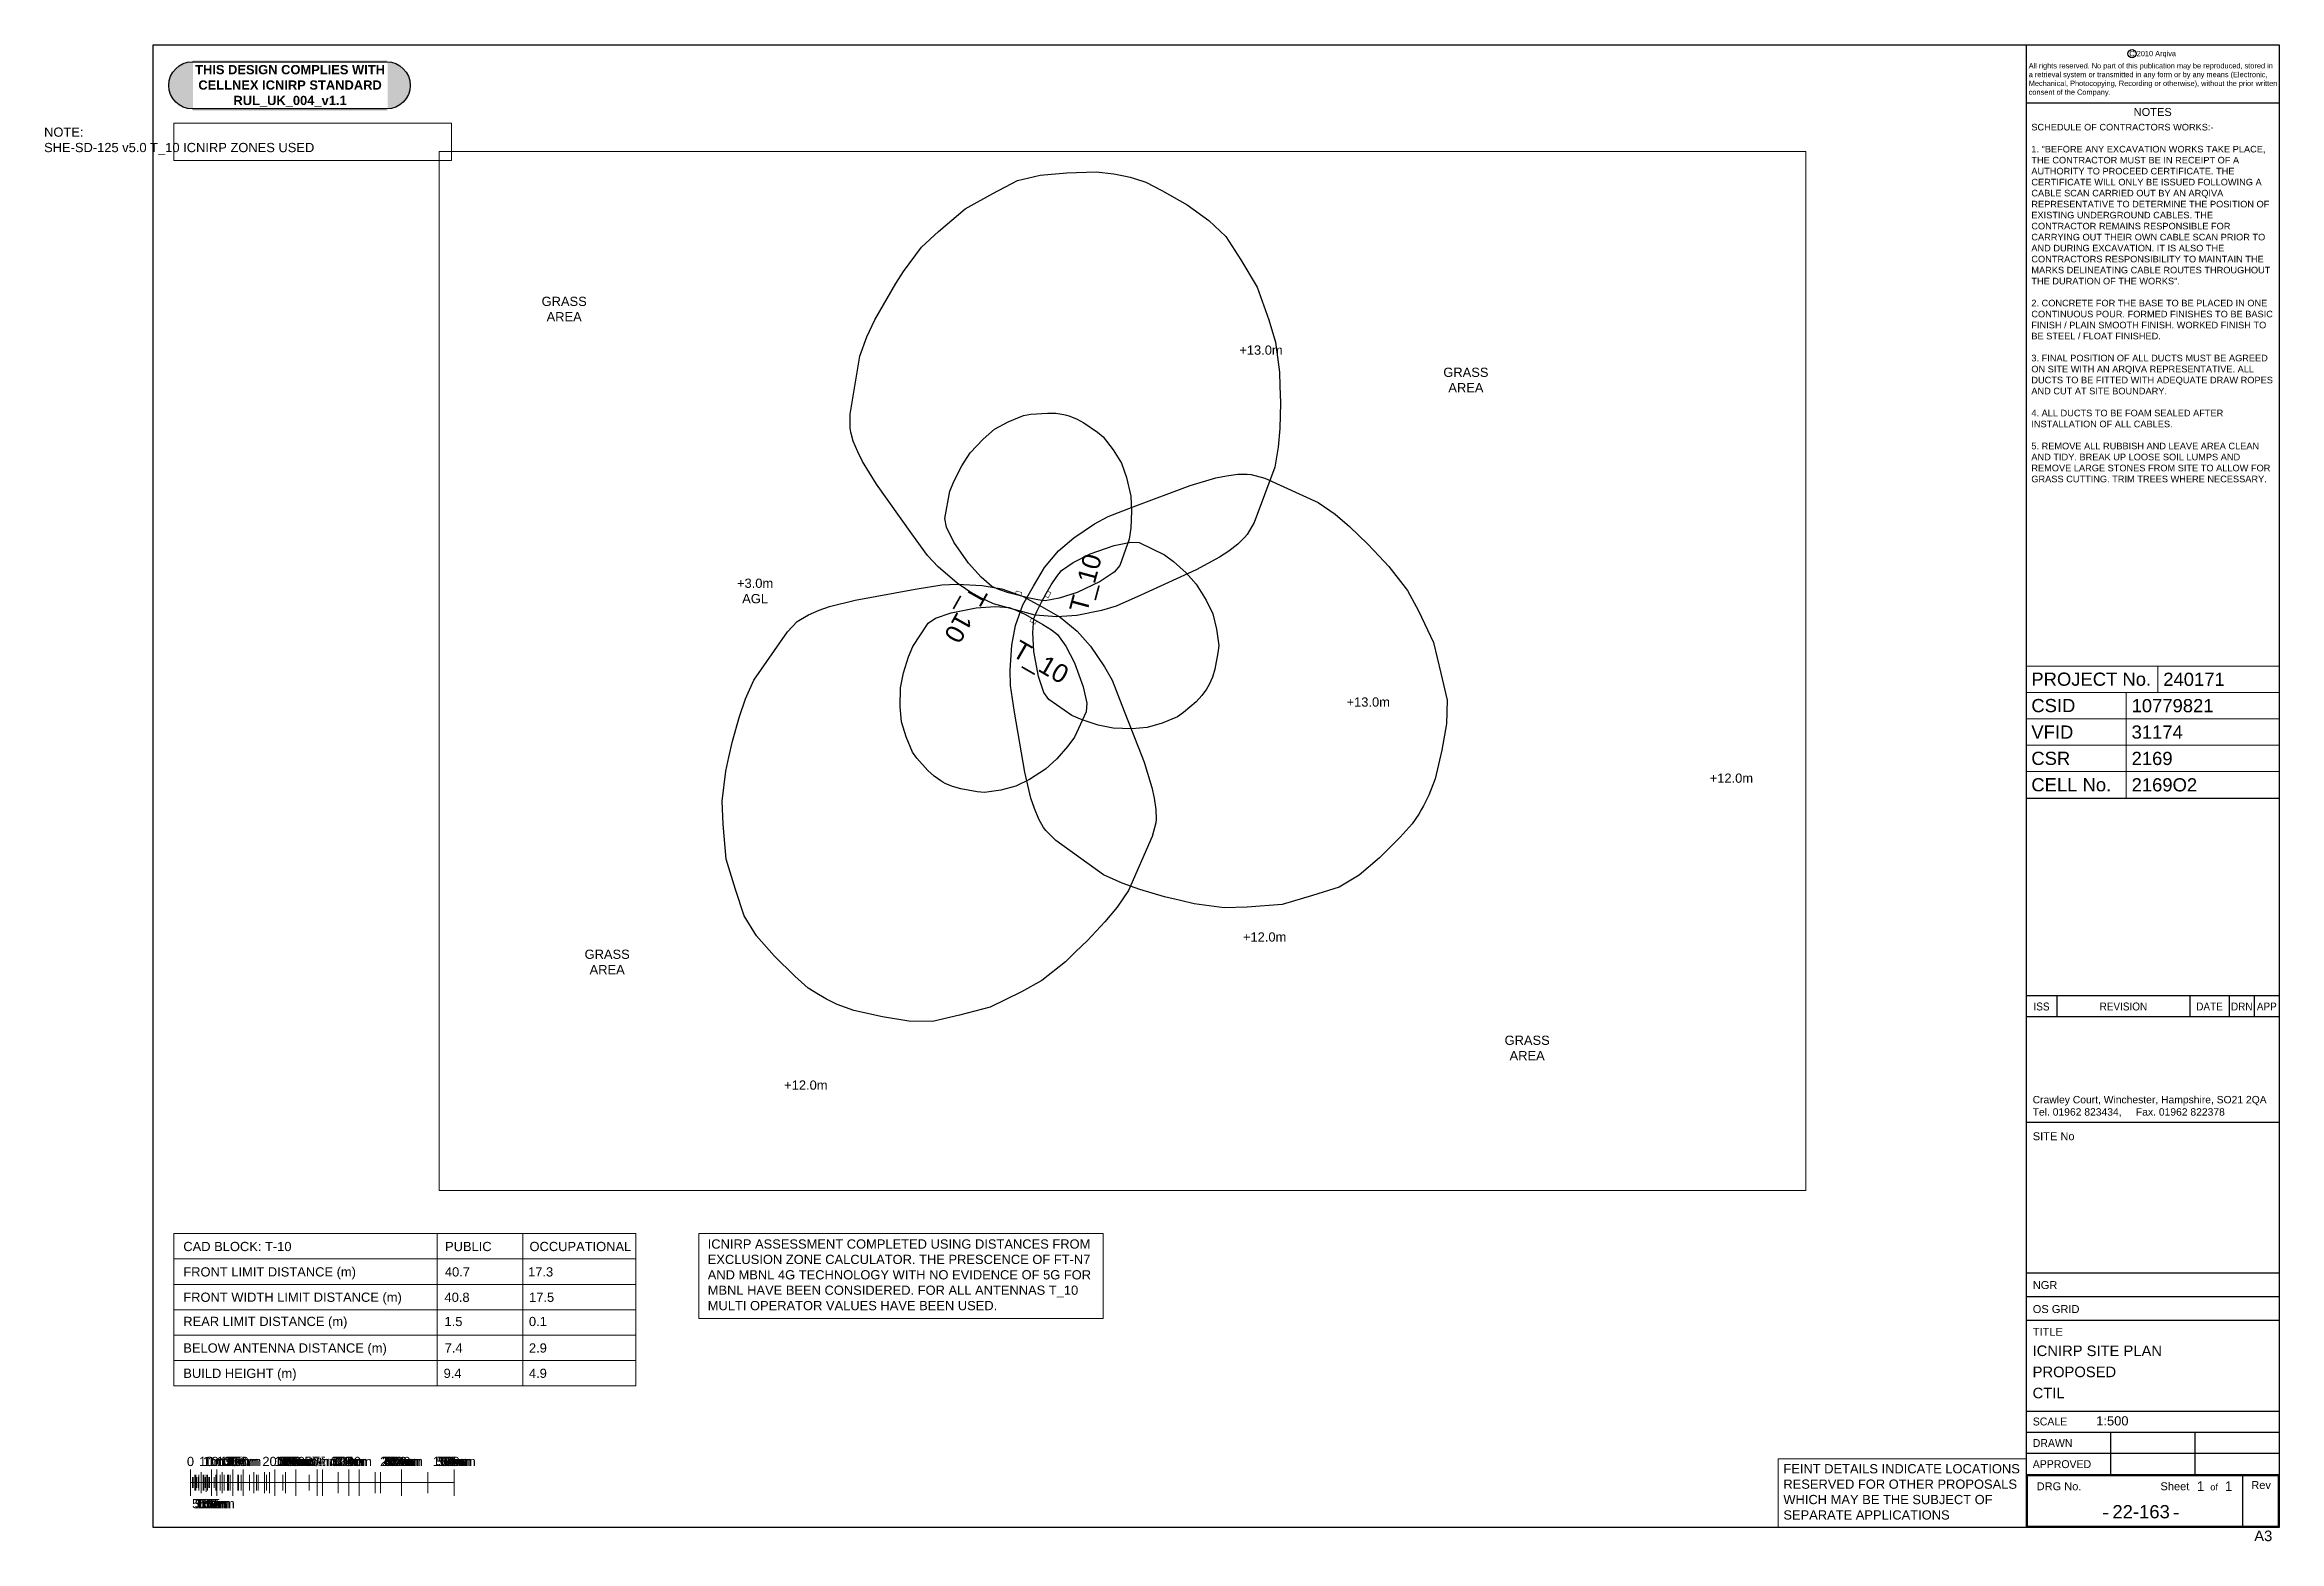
# Paper-space layout '22-163 CTIL ICNIRP SITE PLAN' of a CAD drawing. Header units: millimetres. Extents: x -21 to 403, y -3 to 281.
import ezdxf
from ezdxf.enums import TextEntityAlignment as Align

# ---------------------------------------------------------------- set-up
doc = ezdxf.new("R2010")
doc.units = ezdxf.units.MM
doc.header["$LTSCALE"] = 30
doc.layers.add('ACAD ENTITIES HIDDEN', color=7, linetype='Continuous')
for name, color, linetype, lineweight in [('BORDER', 7, 'Continuous', 25), ('HIGHLIGHT', 1, 'Continuous', 30), ('TEXT AND DIMENSIONS', 7, 'Continuous', 13)]:
    doc.layers.add(name, color=color, linetype=linetype, lineweight=lineweight)
doc.layers.add('VIEWPORTS', color=7, linetype='Continuous', plot=False)
doc.styles.add('textstyle3', font='arial.ttf')
doc.styles.add('textstyle4', font='arial.ttf', dxfattribs={"width": 0.9})
doc.styles.add('textstyle5', font='arial.ttf', dxfattribs={"width": 0.95})

# ---------------------------------------------------------------- blocks, each defined once
blk = doc.blocks.new('A3MAS')
at = {"layer": 'BORDER'}
for p, q in [((0, 281), (403, 281)), ((0, 0), (0, 281)), ((355, 281), (355, 0)), ((403, 281), (403, 0)), ((355, 270), (403, 270)), ((355, 138.24), (403, 138.24)), ((403, 100.74), (355, 100.74)), ((360.85, 100.74), (360.85, 96.74)), ((386.04, 100.74), (386.04, 96.74)), ((393.5, 100.74), (393.5, 96.74)), ((398.25, 100.74), (398.25, 96.74)), ((403, 96.74), (355, 96.74)), ((403, 76.74), (355, 76.74)), ((403, 48.21), (355, 48.21)), ((403, 43.71), (355, 43.71)), ((403, 39.21), (355, 39.21)), ((403, 22), (355, 22)), ((403, 18), (355, 18)), ((371, 18), (371, 10)), ((387, 18), (387, 10)), ((403, 14), (355, 14)), ((403, 10), (355, 10)), ((355.2, 9.8), (355.2, 0.2)), ((402.8, 9.8), (355.2, 9.8)), ((396.05, 9.8), (396.05, 0.2)), ((402.8, 9.8), (402.8, 0.2)), ((403, 0), (0, 0)), ((402.8, 0.2), (355.2, 0.2))]:
    blk.add_line(p, q, dxfattribs=at)
at = {"layer": 'BORDER', "const_width": 0.25}
for points in [[(369.61, 2.64), (370.61, 2.64)], [(382.95, 2.64), (383.95, 2.64)]]:
    blk.add_lwpolyline(points, dxfattribs=at)
at = {"layer": 'BORDER'}
blk.add_circle((375.08, 279.3), 0.764, dxfattribs=at)
at = {"layer": 'BORDER', "style": 'textstyle3'}
blk.add_text('NOTES', height=1.5, dxfattribs=at).set_placement((379, 267.5), align=Align.CENTER)
at = {"layer": 'BORDER'}
for s, style, width, p in [('ISS', 'textstyle4', 0.9, (357.93, 98.73)), ('REVISION', 'textstyle4', 0.9, (373.45, 98.73)), ('DATE', 'textstyle4', 0.9, (389.77, 98.73)), ('DRN', 'textstyle4', 0.9, (395.88, 98.73)), ('APP', 'textstyle4', 0.9, (400.63, 98.73)), ('APPROVED', 'textstyle5', 0.95, (361.8, 12)), ('DRAWN', 'textstyle5', 0.95, (360.03, 16))]:
    blk.add_text(s, height=1.5, dxfattribs=dict(at, style=style, width=width)).set_placement(p, align=Align.MIDDLE_CENTER)
at = {"layer": 'BORDER', "style": 'textstyle3'}
for s, p in [('SITE No', (356.27, 73.39)), ('NGR', (356.27, 45.19)), ('OS GRID', (356.27, 40.64)), ('TITLE', (356.27, 36.33)), ('DRG No.', (357, 7.05))]:
    blk.add_text(s, height=1.5, dxfattribs=at).set_placement(p)
at = {"layer": 'BORDER', "style": 'textstyle5', "width": 0.95}
blk.add_text('SCALE', height=1.5, dxfattribs=at).set_placement((356.27, 19.33))
at = {"layer": 'BORDER', "style": 'textstyle3'}
for s, height, p in [('Sheet', 1.5, (383.21, 7.83)), ('Rev', 1.5, (399.55, 8.03)), ('of', 1.25, (390.65, 7.67))]:
    blk.add_text(s, height=height, dxfattribs=at).set_placement(p, align=Align.MIDDLE)
for s, insert, char_height, attachment_point in [('C 2010 Arqiva', (379, 279.82), 1, 2), ('A3', (399.96, -1.61), 2, 5)]:
    blk.add_mtext(s, dxfattribs=dict(at, insert=insert, char_height=char_height, attachment_point=attachment_point))
at = {"layer": 'BORDER', "attachment_point": 1, "style": 'textstyle3'}
for s, insert, char_height, width in [('All rights reserved. No part of this publication may be reproduced, stored in a retrieval system or transmitted in any form or by any means (Electronic, Mechanical, Photocopying, Recording or otherwise), without the prior written consent of the Company.', (355.5, 277.51), 1, 47), ('Crawley Court, Winchester, Hampshire, SO21 2QA\\PTel. 01962 823434,     Fax. 01962 822378', (356.25, 81.78), 1.4, 45.75)]:
    blk.add_mtext(s, dxfattribs=dict(at, insert=insert, char_height=char_height, width=width))
at = {"layer": 'BORDER', "style": 'textstyle3'}
for tag, p, height in [('TITLE1', (356.24, 32.48), 2), ('TITLE2', (356.24, 28.48), 2), ('TITLE3', (356.24, 24.48), 2), ('SCALE', (368.3, 19.33), 1.75)]:
    blk.add_attdef(tag, p, '', height=height, dxfattribs=at)
for tag, height, p in [('SHTNO', 1.8, (388.07, 7.83)), ('SHTOF', 1.8, (393.4, 7.83)), ('USERIDCATEGORY', 2.5, (376.81, 2.98))]:
    blk.add_attdef(tag, text='', height=height, dxfattribs=at).set_placement(p, align=Align.MIDDLE)
blk = doc.blocks.new('*U36')
at = {"layer": 'TEXT AND DIMENSIONS'}
for p, q in [((0, 2.5), (0, -2.5)), ((0, 2.5), (0, -2.5)), ((0, 2.5), (0, -2.5)), ((0, 2.5), (0, -2.5)), ((0, 2.5), (0, -2.5)), ((0, 2.5), (0, -2.5)), ((0, 2.5), (0, -2.5)), ((0, 2.5), (0, -2.5)), ((0, 2.5), (0, -2.5)), ((0, 2.5), (0, -2.5)), ((0, 2.5), (0, -2.5)), ((0, 2.5), (0, -2.5)), ((0, 2.5), (0, -2.5)), ((0, 0), (40, 0)), ((0, 0), (50, 0)), ((0, 0), (40, 0)), ((0, 0), (40, 0)), ((0, 0), (50, 0)), ((0, 0), (50, 0)), ((0, 0), (50, 0)), ((0, 0), (40, 0)), ((0, 0), (50, 0)), ((0, 0), (50, 0)), ((0, 0), (50, 0)), ((0, 0), (40, 0)), ((0, 0), (40, 0)), ((0, 0), (50, 0)), ((0, 0), (40, 0)), ((0, 0), (40, 0)), ((0, 0), (40, 0)), ((0, 0), (40, 0)), ((0.4, 1), (0.4, -1)), ((0.5, 1), (0.5, -1)), ((0.8, 1.5), (0.8, -1.5)), ((0.8, 1.5), (0.8, -1.5)), ((0.8, 1), (0.8, -1)), ((1, 1.5), (1, -1.5)), ((1, 1.5), (1, -1.5)), ((1, 1.5), (1, -1.5)), ((1, 1.5), (1, -1.5)), ((1, 1.5), (1, -1.5)), ((1, 1), (1, -1)), ((1.2, 1), (1.2, -1)), ((1.5, 1), (1.5, -1)), ((1.6, 1.5), (1.6, -1.5)), ((1.6, 1.5), (1.6, -1.5)), ((1.6, 1), (1.6, -1)), ((2, 2), (2, -2)), ((2, 2), (2, -2)), ((2, 2), (2, -2)), ((2, 2), (2, -2)), ((2, 2), (2, -2)), ((2, 1.5), (2, -1.5)), ((2, 1.5), (2, -1.5)), ((2, 1.5), (2, -1.5)), ((2, 1.5), (2, -1.5)), ((2, 1), (2, -1)), ((2.4, 1.5), (2.4, -1.5)), ((2.4, 1.5), (2.4, -1.5)), ((2.4, 1), (2.4, -1)), ((2.5, 1.5), (2.5, -1.5)), ((2.5, 1.5), (2.5, -1.5)), ((2.8, 1), (2.8, -1)), ((3, 1.5), (3, -1.72)), ((3, 1.5), (3, -1.72)), ((3, 1.5), (3, -1.72)), ((3, 1.5), (3, -1.72)), ((3, 1.5), (3, -1.72)), ((3, 1), (3, -1)), ((3.2, 1.5), (3.2, -1.5)), ((3.2, 1.5), (3.2, -1.5)), ((3.2, 1), (3.2, -1)), ((3.5, 1), (3.5, -1)), ((3.6, 1), (3.6, -1)), ((4, 2.5), (4, -2.5)), ((4, 2.5), (4, -2.5)), ((4, 2.5), (4, -2.5)), ((4, 2), (4, -2)), ((4, 2), (4, -2)), ((4, 2), (4, -2)), ((4, 2), (4, -2)), ((4, 2), (4, -2)), ((4, 2), (4, -2)), ((4, 2), (4, -2)), ((4, 1), (4, -1)), ((4.5, 1), (4.5, -1)), ((4.8, 1.5), (4.8, -1.5)), ((4.8, 1.5), (4.8, -1.5)), ((5, 2.5), (5, -2.5)), ((5, 2.5), (5, -2.5)), ((5, 1.5), (5, -1.5)), ((5, 1.5), (5, -1.5)), ((5, 1.5), (5, -1.5)), ((5, 1.5), (5, -1.5)), ((5, 1.5), (5, -1.5)), ((5.6, 1.5), (5.6, -1.5)), ((5.6, 1.5), (5.6, -1.5)), ((6, 2), (6, -2)), ((6, 2), (6, -2)), ((6, 2), (6, -2)), ((6, 2), (6, -2)), ((6, 2), (6, -2)), ((6, 1.5), (6, -1.5)), ((6, 1.5), (6, -1.5)), ((6, 1.5), (6, -1.5)), ((6, 1.5), (6, -1.5)), ((6.4, 1.5), (6.4, -1.5)), ((6.4, 1.5), (6.4, -1.5)), ((7, 1.5), (7, -1.5)), ((7, 1.5), (7, -1.5)), ((7, 1.5), (7, -1.5)), ((7, 1.5), (7, -1.5)), ((7, 1.5), (7, -1.5)), ((7.2, 1.5), (7.2, -1.5)), ((7.2, 1.5), (7.2, -1.5)), ((7.5, 1.5), (7.5, -1.5)), ((7.5, 1.5), (7.5, -1.5)), ((8, 2.5), (8, -2.5)), ((8, 2.5), (8, -2.5)), ((8, 2), (8, -2)), ((8, 2), (8, -2)), ((8, 2), (8, -2)), ((8, 2), (8, -2)), ((8, 2), (8, -2)), ((8, 2), (8, -2)), ((8, 2), (8, -2)), ((8, 2), (8, -2)), ((9, 1.5), (9, -1.5)), ((9, 1.5), (9, -1.5)), ((9.07, 1.5), (9.07, -1.5)), ((9.07, 1.5), (9.07, -1.5)), ((9.07, 1.5), (9.07, -1.5)), ((9.6, 1.5), (9.6, -1.5)), ((10, 2.5), (10, -2.5)), ((10, 2.5), (10, -2.5)), ((10, 2.5), (10, -2.5)), ((10, 2.5), (10, -2.5)), ((10, 2.5), (10, -2.5)), ((10, 2.5), (10, -2.5)), ((10, 2.5), (10, -2.5)), ((10, 2), (10, -2)), ((10, 2), (10, -2)), ((10, 1.5), (10, -1.5)), ((10, 1.5), (10, -1.5)), ((10, 1.5), (10, -1.5)), ((10, 1.5), (10, -1.5)), ((10, 1.5), (10, -1.5)), ((11.2, 1.5), (11.2, -1.5)), ((12, 2), (12, -2)), ((12, 2), (12, -2)), ((12, 2), (12, -2)), ((12, 2), (12, -2)), ((12, 2), (12, -2)), ((12, 2), (12, -2)), ((12, 2), (12, -2)), ((12, 2), (12, -2)), ((12, 2), (12, -2)), ((12.5, 1.5), (12.5, -1.5)), ((12.5, 1.5), (12.5, -1.5)), ((12.8, 1.5), (12.8, -1.5)), ((14, 2), (14, -2)), ((14, 2), (14, -2)), ((14, 2), (14, -2)), ((14, 2), (14, -2)), ((14, 2), (14, -2)), ((14, 1.5), (14, -1.5)), ((14, 1.5), (14, -1.5)), ((14, 1.5), (14, -1.5)), ((14, 1.5), (14, -1.5)), ((14, 1.5), (14, -1.5)), ((14.4, 1.5), (14.4, -1.5)), ((15, 2), (15, -2)), ((15, 2), (15, -2)), ((16, 2.5), (16, -2.5)), ((16, 2), (16, -2)), ((16, 2), (16, -2)), ((16, 2), (16, -2)), ((16, 2), (16, -2)), ((16, 2), (16, -2)), ((16, 2), (16, -2)), ((16, 2), (16, -2)), ((16, 2), (16, -2)), ((16, 2), (16, -2)), ((17.5, 1.5), (17.5, -1.5)), ((17.5, 1.5), (17.5, -1.5)), ((18, 2), (18, -2)), ((18, 2), (18, -2)), ((18, 2), (18, -2)), ((18, 2), (18, -2)), ((18, 2), (18, -2)), ((18, 1.5), (18, -1.5)), ((18, 1.5), (18, -1.5)), ((18, 1.5), (18, -1.5)), ((18, 1.5), (18, -1.5)), ((18, 1.5), (18, -1.5)), ((20, 2.5), (20, -2.5)), ((20, 2.5), (20, -2.5)), ((20, 2.5), (20, -2.5)), ((20, 2.5), (20, -2.5)), ((20, 2.5), (20, -2.5)), ((20, 2.5), (20, -2.5)), ((20, 2.5), (20, -2.5)), ((20, 2.5), (20, -2.5)), ((20, 2.5), (20, -2.5)), ((20, 2.5), (20, -2.5)), ((20, 2), (20, -2)), ((20, 2), (20, -2)), ((20, 2), (20, -2)), ((22.5, 1.5), (22.5, -1.5)), ((22.5, 1.5), (22.5, -1.5)), ((24, 2.5), (24, -2.5)), ((24, 2), (24, -2)), ((24, 2), (24, -2)), ((24, 2), (24, -2)), ((25, 2.5), (25, -2.5)), ((25, 2.5), (25, -2.5)), ((28, 2), (28, -2)), ((28, 2), (28, -2)), ((28, 2), (28, -2)), ((30, 2.5), (30, -2.5)), ((30, 2.5), (30, -2.5)), ((30, 2), (30, -2)), ((30, 2), (30, -2)), ((32, 2.5), (32, -2.5)), ((32, 2), (32, -2)), ((32, 2), (32, -2)), ((32, 2), (32, -2)), ((35, 2), (35, -2)), ((35, 2), (35, -2)), ((36, 2), (36, -2)), ((36, 2), (36, -2)), ((36, 2), (36, -2)), ((40, 2.5), (40, -2.5)), ((40, 2.5), (40, -2.5)), ((40, 2.5), (40, -2.5)), ((40, 2.5), (40, -2.5)), ((40, 2.5), (40, -2.5)), ((40, 2.5), (40, -2.5)), ((40, 2.5), (40, -2.5)), ((40, 2.5), (40, -2.5)), ((40, 2.5), (40, -2.5)), ((40, 2.5), (40, -2.5)), ((40, 2.5), (40, -2.5)), ((40, 2), (40, -2)), ((40, 2), (40, -2)), ((45, 2), (45, -2)), ((45, 2), (45, -2)), ((50, 2.5), (50, -2.5)), ((50, 2.5), (50, -2.5)), ((50, 2.5), (50, -2.5)), ((50, 2.5), (50, -2.5))]:
    blk.add_line(p, q, dxfattribs=at)
at = {"layer": 'TEXT AND DIMENSIONS', "flags": 128}
for points in [[(0, 2.5), (0, -2.5)], [(0, 2.5), (0, -2.5)], [(0, 2.5), (0, -2.5)], [(0, 2.5), (0, -2.5)], [(0, 2.5), (0, -2.5)], [(0, 2.5), (0, -2.5)], [(0, 2.5), (0, -2.5)], [(0, 0), (50, 0)], [(0, 0), (40, 0)], [(1, 1.5), (1, -1.5)], [(1, 1.5), (1, -1.5)], [(1, 1.5), (1, -1.5)], [(2, 1.5), (2, -1.5)], [(2, 1.5), (2, -1.5)], [(2, 1.5), (2, -1.5)], [(3, 1.5), (3, -1.5)], [(3, 1.5), (3, -1.5)], [(3, 1.5), (3, -1.5)], [(4, 2), (4, -2)], [(4, 1.5), (4, -1.5)], [(4, 1.5), (4, -1.5)], [(4, 1.5), (4, -1.5)], [(5, 2), (5, -2)], [(5, 2), (5, -2)], [(5, 2), (5, -2)], [(6, 1.5), (6, -1.5)], [(6, 1.5), (6, -1.5)], [(6, 1.5), (6, -1.5)], [(7, 1.5), (7, -1.5)], [(7, 1.5), (7, -1.5)], [(7, 1.5), (7, -1.5)], [(8, 2), (8, -2)], [(8, 1.5), (8, -1.5)], [(8, 1.5), (8, -1.5)], [(8, 1.5), (8, -1.5)], [(9, 1.5), (9, -1.5)], [(9, 1.5), (9, -1.5)], [(9, 1.5), (9, -1.5)], [(10, 2.5), (10, -2.5)], [(10, 2.5), (10, -2.5)], [(10, 2.5), (10, -2.5)], [(12, 2), (12, -2)], [(16, 2), (16, -2)], [(20, 2.5), (20, -2.5)], [(20, 2.5), (20, -2.5)], [(20, 2.5), (20, -2.5)], [(20, 2.5), (20, -2.5)], [(25, 2.5), (25, -2.5)], [(30, 2.5), (30, -2.5)], [(40, 2.5), (40, -2.5)], [(40, 2.5), (40, -2.5)], [(40, 2.5), (40, -2.5)], [(50, 2.5), (50, -2.5)], [(50, 2.5), (50, -2.5)], [(50, 2.5), (50, -2.5)], [(50, 2.5), (50, -2.5)], [(50, 2.5), (50, -2.5)]]:
    blk.add_lwpolyline(points, dxfattribs=at)
at = {"layer": 'TEXT AND DIMENSIONS'}
for points in [[(1, 1.5), (1, -1.5)], [(1, 1.5), (1, -1.5)], [(1, 1.5), (1, -1.5)], [(1, 1.5), (1, -1.5)], [(2, 1.5), (2, -1.5)], [(2, 1.5), (2, -1.5)], [(2, 1.5), (2, -1.5)], [(2, 1.5), (2, -1.5)], [(3, 1.5), (3, -1.5)], [(3, 1.5), (3, -1.5)], [(3, 1.5), (3, -1.5)], [(3, 1.5), (3, -1.5)], [(4, 1.5), (4, -1.5)], [(4, 1.5), (4, -1.5)], [(4, 1.5), (4, -1.5)], [(4, 1.5), (4, -1.5)], [(5, 2), (5, -2)], [(5, 2), (5, -2)], [(5, 2), (5, -2)], [(5, 2), (5, -2)], [(6, 1.5), (6, -1.5)], [(6, 1.5), (6, -1.5)], [(6, 1.5), (6, -1.5)], [(6, 1.5), (6, -1.5)], [(7, 1.5), (7, -1.5)], [(7, 1.5), (7, -1.5)], [(7, 1.5), (7, -1.5)], [(7, 1.5), (7, -1.5)], [(8, 1.5), (8, -1.5)], [(8, 1.5), (8, -1.5)], [(8, 1.5), (8, -1.5)], [(8, 1.5), (8, -1.5)], [(9, 1.5), (9, -1.5)], [(9, 1.5), (9, -1.5)], [(9, 1.5), (9, -1.5)], [(9, 1.5), (9, -1.5)], [(10, 2.5), (10, -2.5)], [(10, 2.5), (10, -2.5)], [(12, 1.5), (12, -1.5)], [(12, 1.5), (12, -1.5)], [(12, 1.5), (12, -1.5)], [(12, 1.5), (12, -1.5)], [(12, 1.5), (12, -1.5)], [(14, 1.5), (14, -1.5)], [(14, 1.5), (14, -1.5)], [(14, 1.5), (14, -1.5)], [(14, 1.5), (14, -1.5)], [(14, 1.5), (14, -1.5)], [(16, 1.5), (16, -1.5)], [(16, 1.5), (16, -1.5)], [(16, 1.5), (16, -1.5)], [(16, 1.5), (16, -1.5)], [(16, 1.5), (16, -1.5)], [(18, 1.5), (18, -1.5)], [(18, 1.5), (18, -1.5)], [(18, 1.5), (18, -1.5)], [(18, 1.5), (18, -1.5)], [(18, 1.5), (18, -1.5)], [(20, 2.5), (20, -2.5)], [(24, 2), (24, -2)], [(25, 2.5), (25, -2.5)], [(25, 2), (25, -2)], [(25, 2), (25, -2)], [(25, 2), (25, -2)], [(25, 2), (25, -2)], [(25, 2), (25, -2)], [(28, 2), (28, -2)], [(30, 2.5), (30, -2.5)], [(30, 2.5), (30, -2.5)], [(32, 2), (32, -2)], [(36, 2), (36, -2)], [(40, 2.5), (40, -2.5)], [(40, 2.5), (40, -2.5)]]:
    blk.add_lwpolyline(points, dxfattribs=at)
at = {"layer": 'TEXT AND DIMENSIONS', "char_height": 1.75, "attachment_point": 5, "style": 'textstyle3'}
for s, insert in [('0', (0, 4)), ('0', (0, 4)), ('0', (0, 4)), ('0', (0, 4)), ('0', (0, 4)), ('0', (0, 4)), ('0', (0, 4)), ('0', (0, 4)), ('0', (0, 4)), ('0', (0, 4)), ('0', (0, 4)), ('0', (0, 4)), ('0', (0, 4)), ('0', (0, 4)), ('0', (0, 4)), ('0', (0, 4)), ('0', (0, 4)), ('0', (0, 4)), ('0', (0, 4)), ('0', (0, 4)), ('10m', (4, 4)), ('1m', (4, 4)), ('10m', (5, 4)), ('1m', (5, 4)), ('100m', (8, 4)), ('10m', (8, 4)), ('50mm', (10, 4)), ('20mm', (10, 4)), ('10mm', (10, 4)), ('500m', (10, 4)), ('100m', (10, 4)), ('0.1m', (10, 4)), ('0.2m', (10, 4)), ('0.5m', (10, 4)), ('50m', (10, 4)), ('10m', (10, 4)), ('5m', (10, 4)), ('1m', (10, 4)), ('20m', (16, 4)), ('100mm', (20, 4)), ('1000m', (20, 4)), ('20mm', (20, 4)), ('500m', (20, 4)), ('200m', (20, 4)), ('250m', (20, 4)), ('100m', (20, 4)), ('0.2m', (20, 4)), ('0.5m', (20, 4)), ('50m', (20, 4)), ('20m', (20, 4)), ('10m', (20, 4)), ('5m', (20, 4)), ('2m', (20, 4)), ('1m', (20, 4)), ('50mm', (25, 4)), ('30m', (24, 4)), ('0.5m', (25, 4)), ('50m', (25, 4)), ('5m', (25, 4)), ('30mm', (30, 4)), ('300m', (30, 4)), ('0.3m', (30, 4)), ('30m', (30, 4)), ('3m', (30, 4)), ('40m', (32, 4)), ('200mm', (40, 4)), ('2000m', (40, 4)), ('1000m', (40, 4)), ('40mm', (40, 4)), ('400m', (40, 4)), ('500m', (40, 4)), ('200m', (40, 4)), ('100m', (40, 4)), ('0.4m', (40, 4)), ('40m', (40, 4)), ('50m', (40, 4)), ('20m', (40, 4)), ('10m', (40, 4)), ('4m', (40, 4)), ('2m', (40, 4)), ('1m', (40, 4)), ('100mm', (50, 4)), ('50mm', (50, 4)), ('500m', (50, 4)), ('100m', (50, 4)), ('0.5m', (50, 4)), ('50m', (50, 4)), ('10m', (50, 4)), ('5m', (50, 4)), ('1m', (50, 4)), ('5m', (2, -4)), ('5m', (2.5, -4)), ('100m', (4, -4)), ('0.1m', (4, -4)), ('50m', (4, -4)), ('10mm', (5, -4)), ('0.1m', (5, -4)), ('0.5m', (5, -4)), ('5mm', (5, -4)), ('5m', (4, -4)), ('50m', (5, -4)), ('5m', (5, -4))]:
    blk.add_mtext(s, dxfattribs=dict(at, insert=insert))

psp = doc.layouts.new('22-163 CTIL ICNIRP SITE PLAN')

# ---------------------------------------------------------------- hatches: boundary and pattern name
at = {"layer": 'HIGHLIGHT', "transparency": 33554687}
h = psp.add_hatch(color=3, dxfattribs=at)
edge = h.paths.add_edge_path(flags=0)
edge.add_arc((44.25, 273.29), 4.47, 270, 450)
edge.add_line((44.25, 277.76), (7.42, 277.76))
edge.add_arc((7.42, 273.29), 4.47, 90, 270)
edge.add_line((7.42, 268.83), (44.25, 268.83))
h.paths.add_polyline_path([(7.57, 268.52), (44.44, 268.52), (44.44, 278.02), (7.57, 278.02)], flags=0)

# ---------------------------------------------------------------- linework, layer by layer
at = {"layer": 'ACAD ENTITIES HIDDEN', "color": 2, "const_width": 0.1}
for points in [[(163.4, 176.79), (163.59, 177.47), (164.65, 177.18), (164.47, 176.51)], [(169.57, 177.46), (170.18, 177.11), (169.63, 176.16), (169.02, 176.51)], [(167.48, 171.8), (167.13, 171.19), (166.18, 171.73), (166.52, 172.34)]]:
    psp.add_lwpolyline(points, close=True, dxfattribs=at)
at = {"layer": 'HIGHLIGHT', "color": 3}
psp.add_lwpolyline([(7.42, 268.83, -1), (7.42, 277.76), (44.25, 277.76, -1), (44.25, 268.83)], format="xyb", close=True, dxfattribs=at)
at = {"layer": 'HIGHLIGHT', "color": 5, "elevation": 0.2}
for points in [[(185.17, 255.88), (186.02, 255.65), (188.17, 254.92), (191.19, 253.38), (195.96, 250.63), (200.12, 247.71), (203.34, 244.66), (206.15, 240.21), (209.28, 235.07), (211.49, 228.83), (212.76, 224.63), (213.47, 218.95), (213.56, 216.26), (213.65, 213.13), (213.55, 208.28), (213.25, 204.71), (212.58, 200.91), (208.69, 190.48), (207.34, 188.15), (206.87, 187.58), (205.59, 186.35), (203.87, 185.02), (202.14, 183.87), (197.71, 181.45), (187.19, 176.66), (182.54, 174.6), (179.75, 173.75), (175.1, 172.85), (171.3, 172.56), (167.16, 172.9), (163.21, 173.95), (159.27, 175.01), (155.52, 176.79), (152.37, 178.94), (148.79, 182.05), (146.8, 184.18), (143.8, 188.29), (137.09, 197.69), (134.46, 202.01), (133.54, 203.87), (132.71, 205.88), (132.22, 207.59), (132.09, 208.31), (132.09, 211), (133.93, 221.98), (135.26, 225.61), (136.79, 228.85), (140.77, 235.77), (142.19, 238.05), (145.65, 242.61), (148.84, 245.61), (153.88, 249.91), (159.16, 252.81), (163.82, 255.24), (168.13, 256.28), (173.19, 256.73), (178.75, 256.91), (182.08, 256.55), (184.31, 256.11)], [(240.33, 135.97), (239.89, 135.2), (238.62, 133.32), (236.36, 130.79), (232.47, 126.9), (228.57, 123.64), (224.79, 121.32), (219.77, 119.75), (213.99, 118.06), (207.39, 117.54), (203.01, 117.41), (197.34, 118.19), (194.71, 118.8), (191.66, 119.52), (187.01, 120.87), (183.64, 122.08), (180.14, 123.71), (171.07, 130.17), (169.17, 132.08), (168.74, 132.68), (167.88, 134.23), (167.05, 136.24), (166.38, 138.21), (165.19, 143.12), (163.29, 154.51), (162.5, 159.54), (162.41, 162.45), (162.74, 167.18), (163.44, 170.93), (164.83, 174.84), (166.88, 178.38), (168.92, 181.92), (171.61, 185.08), (174.5, 187.56), (178.43, 190.21), (181, 191.59), (185.75, 193.42), (196.57, 197.47), (201.42, 198.89), (203.45, 199.3), (205.61, 199.58), (207.39, 199.61), (208.12, 199.55), (210.72, 198.85), (220.85, 194.23), (224.01, 192.01), (226.74, 189.69), (230.25, 186.34), (232.39, 184.06), (234.23, 182.09), (237.75, 177.57), (239.82, 173.71), (242.66, 167.74), (244.1, 161.89), (245.24, 156.75), (245.13, 152.32), (244.26, 147.32), (242.99, 141.9), (241.77, 138.77), (240.77, 136.74)], [(126.85, 100.54), (126.08, 100.98), (124.18, 102.22), (121.63, 104.45), (117.68, 108.3), (114.38, 112.15), (112.02, 115.91), (110.38, 120.91), (108.63, 126.67), (108.03, 133.26), (107.84, 137.64), (108.55, 143.32), (109.13, 145.95), (109.81, 149.01), (111.11, 153.68), (112.28, 157.06), (113.86, 160.58), (120.21, 169.73), (122.09, 171.66), (122.69, 172.09), (124.23, 172.96), (126.23, 173.82), (128.19, 174.51), (133.08, 175.76), (144.46, 177.81), (149.47, 178.66), (152.38, 178.78), (157.12, 178.51), (160.88, 177.85), (164.8, 176.51), (168.36, 174.51), (171.93, 172.51), (175.12, 169.86), (177.64, 166.99), (180.34, 163.1), (181.75, 160.54), (183.63, 155.82), (187.81, 145.05), (189.29, 140.22), (189.72, 138.19), (190.03, 136.03), (190.09, 134.26), (190.03, 133.53), (189.36, 130.92), (184.87, 120.73), (182.69, 117.54), (180.41, 114.78), (177.1, 111.24), (174.84, 109.06), (172.9, 107.2), (168.42, 103.63), (164.59, 101.52), (158.65, 98.6), (152.81, 97.09), (147.69, 95.88), (143.26, 95.95), (138.25, 96.76), (132.81, 97.96), (129.67, 99.13), (127.63, 100.11)]]:
    psp.add_lwpolyline(points, close=True, dxfattribs=at)
at = {"layer": 'HIGHLIGHT', "color": 1}
for points in [[(173.09, 210.8), (173.55, 210.68), (174.98, 210.12), (176.39, 209.36), (178.99, 207.58), (180.08, 206.69), (181.97, 204.21), (183.53, 201.67), (184.48, 198.96), (185.29, 195.47), (185.46, 192.57), (185.28, 189.4), (184.99, 187.31), (183.23, 182.28), (182.14, 181.04), (179.5, 179.29), (175.13, 177.2), (171.73, 176.1), (169.09, 175.59), (167.66, 175.77), (165.76, 176.16), (163.94, 176.65), (163.94, 176.65), (163.94, 176.65), (162.11, 177.14), (160.27, 177.76), (158.94, 178.31), (156.91, 180.06), (154.52, 182.72), (151.77, 186.71), (150.37, 189.56), (150.04, 191.18), (151.03, 196.4), (151.82, 198.36), (153.26, 201.2), (154.86, 203.63), (157.3, 206.25), (159.48, 208.11), (162.09, 209.53), (164.97, 210.74), (166.36, 210.96), (169.5, 211.2), (171.11, 211.15), (172.62, 210.93)], [(199.92, 159.3), (199.68, 158.89), (198.76, 157.65), (197.67, 156.48), (195.27, 154.44), (194.13, 153.61), (191.25, 152.43), (188.39, 151.58), (185.53, 151.36), (181.95, 151.49), (179.11, 152.07), (176.08, 153.06), (174.14, 153.89), (169.74, 156.89), (168.83, 158.26), (167.81, 161.26), (166.93, 166.03), (166.74, 169.6), (166.94, 172.27), (167.49, 173.61), (168.35, 175.34), (169.29, 176.98), (169.29, 176.98), (169.29, 176.98), (170.24, 178.62), (171.31, 180.24), (172.19, 181.37), (174.41, 182.88), (177.6, 184.51), (182.17, 186.12), (185.28, 186.75), (186.92, 186.64), (191.72, 184.33), (193.41, 183.06), (195.78, 180.94), (197.7, 178.77), (199.6, 175.73), (200.84, 173.14), (201.54, 170.25), (201.96, 167.16), (201.81, 165.76), (201.23, 162.66), (200.77, 161.13), (200.16, 159.72)], [(149.69, 141.24), (149.27, 141.47), (148.03, 142.37), (146.84, 143.46), (144.77, 145.82), (143.93, 146.95), (142.71, 149.82), (141.83, 152.67), (141.58, 155.53), (141.66, 159.11), (142.2, 161.96), (143.16, 164.99), (143.97, 166.95), (146.91, 171.38), (148.27, 172.31), (151.26, 173.36), (156.02, 174.3), (159.59, 174.53), (162.26, 174.37), (163.6, 173.84), (165.35, 173), (167, 172.07), (167, 172.07), (167, 172.07), (168.65, 171.15), (170.28, 170.09), (171.43, 169.23), (172.96, 167.03), (174.62, 163.86), (176.3, 159.31), (176.96, 156.21), (176.87, 154.56), (174.62, 149.74), (173.37, 148.04), (171.28, 145.64), (169.13, 143.69), (166.11, 141.75), (163.54, 140.48), (160.66, 139.75), (157.57, 139.3), (156.17, 139.43), (153.07, 139.96), (151.53, 140.41), (150.11, 141)]]:
    psp.add_lwpolyline(points, close=True, dxfattribs=at)
at = {"layer": 'TEXT AND DIMENSIONS'}
for p, q in [((355, 163.24), (403, 163.24)), ((380, 158.24), (380, 163.24)), ((355, 158.24), (403, 158.24)), ((374, 143.24), (374, 158.24)), ((355, 153.24), (403, 153.24)), ((355, 148.24), (403, 148.24)), ((355, 143.24), (403, 143.24)), ((374, 138.24), (374, 143.24)), ((53.85, 55.68), (53.85, 26.84)), ((70.07, 55.68), (70.07, 26.84)), ((3.91, 50.88), (91.48, 50.88)), ((3.91, 46.07), (91.48, 46.07)), ((3.91, 41.26), (91.48, 41.26)), ((3.91, 36.46), (91.48, 36.46)), ((3.91, 31.65), (91.48, 31.65)), ((355, 13), (308, 13)), ((308, 13), (308, 0))]:
    psp.add_line(p, q, dxfattribs=at)
for points in [[(3.91, 266.11), (56.52, 266.11), (56.52, 259.07), (3.91, 259.07)], [(3.91, 55.68), (91.48, 55.68), (91.48, 26.84), (3.91, 26.84)], [(103.43, 55.68), (180.08, 55.68), (180.08, 39.57), (103.43, 39.57)]]:
    psp.add_lwpolyline(points, close=True, dxfattribs=at)
psp.add_lwpolyline([(91.48, 55.68), (3.91, 55.68)], dxfattribs=at)

# ---------------------------------------------------------------- block references
at = {"layer": 'BORDER'}
psp.add_blockref('A3MAS', (0, 0), dxfattribs=at).add_auto_attribs({'USERIDCATEGORY': '22-163', 'SCALE': '1:500', 'SHTNO': '1', 'SHTOF': '1', 'TITLE1': 'ICNIRP SITE PLAN', 'TITLE2': 'PROPOSED', 'TITLE3': 'CTIL'})
at = {"layer": 'TEXT AND DIMENSIONS'}
psp.add_blockref('*U36', (7.07, 8.5), dxfattribs=at)

# ---------------------------------------------------------------- texts
at = {"layer": 'ACAD ENTITIES HIDDEN', "insert": (356, 266), "char_height": 1.25, "width": 46, "attachment_point": 1, "style": 'textstyle3'}
psp.add_mtext('SCHEDULE OF CONTRACTORS WORKS:-\\P\\P1. "BEFORE ANY EXCAVATION WORKS TAKE PLACE, THE CONTRACTOR MUST BE IN RECEIPT OF A AUTHORITY TO PROCEED CERTIFICATE. THE CERTIFICATE WILL ONLY BE ISSUED FOLLOWING A CABLE SCAN CARRIED OUT BY AN ARQIVA REPRESENTATIVE TO DETERMINE THE POSITION OF EXISTING UNDERGROUND CABLES. THE CONTRACTOR REMAINS RESPONSIBLE FOR CARRYING OUT THEIR OWN CABLE SCAN PRIOR TO AND DURING EXCAVATION. IT IS ALSO THE CONTRACTORS RESPONSIBILITY TO MAINTAIN THE MARKS DELINEATING CABLE ROUTES THROUGHOUT THE DURATION OF THE WORKS".\\P\\P2. CONCRETE FOR THE BASE TO BE PLACED IN ONE CONTINUOUS POUR. FORMED FINISHES TO BE BASIC FINISH / PLAIN SMOOTH FINISH. WORKED FINISH TO BE STEEL / FLOAT FINISHED.\\P\\P3. FINAL POSITION OF ALL DUCTS MUST BE AGREED ON SITE WITH AN ARQIVA REPRESENTATIVE. ALL DUCTS TO BE FITTED WITH ADEQUATE DRAW ROPES AND CUT AT SITE BOUNDARY.\\P\\P4. ALL DUCTS TO BE FOAM SEALED AFTER INSTALLATION OF ALL CABLES.\\P\\P5. REMOVE ALL RUBBISH AND LEAVE AREA CLEAN AND TIDY. BREAK UP LOOSE SOIL LUMPS AND REMOVE LARGE STONES FROM SITE TO ALLOW FOR GRASS CUTTING. TRIM TREES WHERE NECESSARY.', dxfattribs=at)
at = {"layer": 'ACAD ENTITIES HIDDEN', "char_height": 3.5, "attachment_point": 1, "style": 'textstyle3'}
for insert, rotation in [((173.59, 174.06), 75), ((158.28, 176.97), 240.6968), ((164.29, 168.32), 330)]:
    psp.add_mtext('T_10', dxfattribs=dict(at, insert=insert, rotation=rotation))
at = {"layer": 'HIGHLIGHT', "color": 3, "insert": (8.03, 277.15), "char_height": 1.75, "width": 35.8233, "attachment_point": 1, "style": 'textstyle3'}
psp.add_mtext('\\pxqc;{\\fArial|b1|i0|c0|p34;THIS DESIGN COMPLIES WITH\\PCELLNEX ICNIRP STANDARD\\PRUL_UK_004_v1.1}', dxfattribs=at)
at = {"layer": 'TEXT AND DIMENSIONS', "style": 'textstyle3'}
for s, p in [('40.7', (55.29, 47.56)), ('17.3', (71.06, 47.56)), ('40.8', (55.22, 42.75)), ('17.5', (71.25, 42.75)), ('1.5', (55.22, 38.16)), ('0.1', (71.22, 38.16)), ('7.4', (55.25, 33.14)), ('2.9', (71.22, 33.14)), ('9.4', (55.05, 28.33)), ('4.9', (71.22, 28.34))]:
    psp.add_text(s, height=1.75, dxfattribs=at).set_placement(p)
for s, insert, char_height, attachment_point in [('\\pxql;NOTE:\\PSHE-SD-125 v5.0 T_10 ICNIRP ZONES USED', (4.93, 262.72), 1.75, 5), ('GRASS\\PAREA', (77.9, 230.9), 1.75, 5), ('+13.0m', (209.98, 223.11), 1.75, 5), ('GRASS\\PAREA', (248.82, 217.46), 1.75, 5), ('+3.0m\\PAGL', (114.09, 177.47), 1.75, 5), ('PROJECT No.', (356, 160.74), 2.5, 4), ('+13.0m', (230.31, 156.42), 1.75, 5), ('CSID', (356, 155.74), 2.5, 4), ('VFID', (356, 150.74), 2.5, 4), ('CSR', (356, 145.74), 2.5, 4), ('+12.0m', (299.14, 141.99), 1.75, 5), ('CELL No.', (356, 140.74), 2.5, 4), ('+12.0m', (210.67, 111.89), 1.75, 5), ('GRASS\\PAREA', (86.05, 107.17), 1.75, 5), ('GRASS\\PAREA', (260.43, 90.87), 1.75, 5), ('+12.0m', (123.71, 83.82), 1.75, 5)]:
    psp.add_mtext(s, dxfattribs=dict(at, insert=insert, char_height=char_height, attachment_point=attachment_point))
at = {"layer": 'TEXT AND DIMENSIONS', "char_height": 1.75, "style": 'textstyle3'}
for s, insert, width, attachment_point in [('CAD BLOCK: T-10', (5.71, 54.12), 60.567, 1), ('PUBLIC', (55.32, 54.12), 60.567, 1), ('OCCUPATIONAL', (71.33, 54.12), 60.567, 1), ('\\pxql;ICNIRP ASSESSMENT COMPLETED USING DISTANCES FROM EXCLUSION ZONE CALCULATOR. THE PRESCENCE OF FT-N7 AND MBNL 4G TECHNOLOGY WITH NO EVIDENCE OF 5G FOR MBNL HAVE BEEN CONSIDERED. FOR ALL ANTENNAS T_10 MULTI OPERATOR VALUES HAVE BEEN USED.', (141.44, 54.59), 72.658, 2), ('FRONT LIMIT DISTANCE (m)', (5.71, 49.31), 60.567, 1), ('FRONT WIDTH LIMIT DISTANCE (m)', (5.71, 44.51), 60.567, 1), ('REAR LIMIT DISTANCE (m)', (5.71, 39.92), 60.567, 1), ('BELOW ANTENNA DISTANCE (m)', (5.71, 34.89), 60.567, 1), ('BUILD HEIGHT (m)', (5.71, 30.09), 60.567, 1), ('FEINT DETAILS INDICATE LOCATIONS RESERVED FOR OTHER PROPOSALS WHICH MAY BE THE SUBJECT OF SEPARATE APPLICATIONS', (309, 12), 48.6012, 1)]:
    psp.add_mtext(s, dxfattribs=dict(at, insert=insert, width=width, attachment_point=attachment_point))
at = {"layer": 'TEXT AND DIMENSIONS', "style": 'textstyle3'}
for tag, p in [('240171', (381, 159.49)), ('10779821', (375, 154.49)), ('31174', (375, 149.49)), ('2169', (375, 144.49)), ('2169O2', (375, 139.49))]:
    psp.add_attdef(tag, p, '', height=2.5, dxfattribs=at)

# ---------------------------------------------------------------- viewports
at = {"layer": 'VIEWPORTS', "view_target_point": (204785.24, 48971.1)}
psp.add_viewport(center=(183.72, 162.32), size=(259.08, 196.8931), view_center_point=(-75860.64, -206846.2), view_height=98446.5752, status=4, dxfattribs=at)
at = {"layer": 'VIEWPORTS'}
psp.add_viewport(center=(379, 117.49), size=(48, 41.5), view_center_point=(24, 16.7), view_height=41.5, dxfattribs=at)
psp.add_viewport(center=(379, 38.37), size=(48, 76.739), view_center_point=(24, -50.12), view_height=76.739, status=3, dxfattribs=at)

doc.saveas('drawing.dxf')
